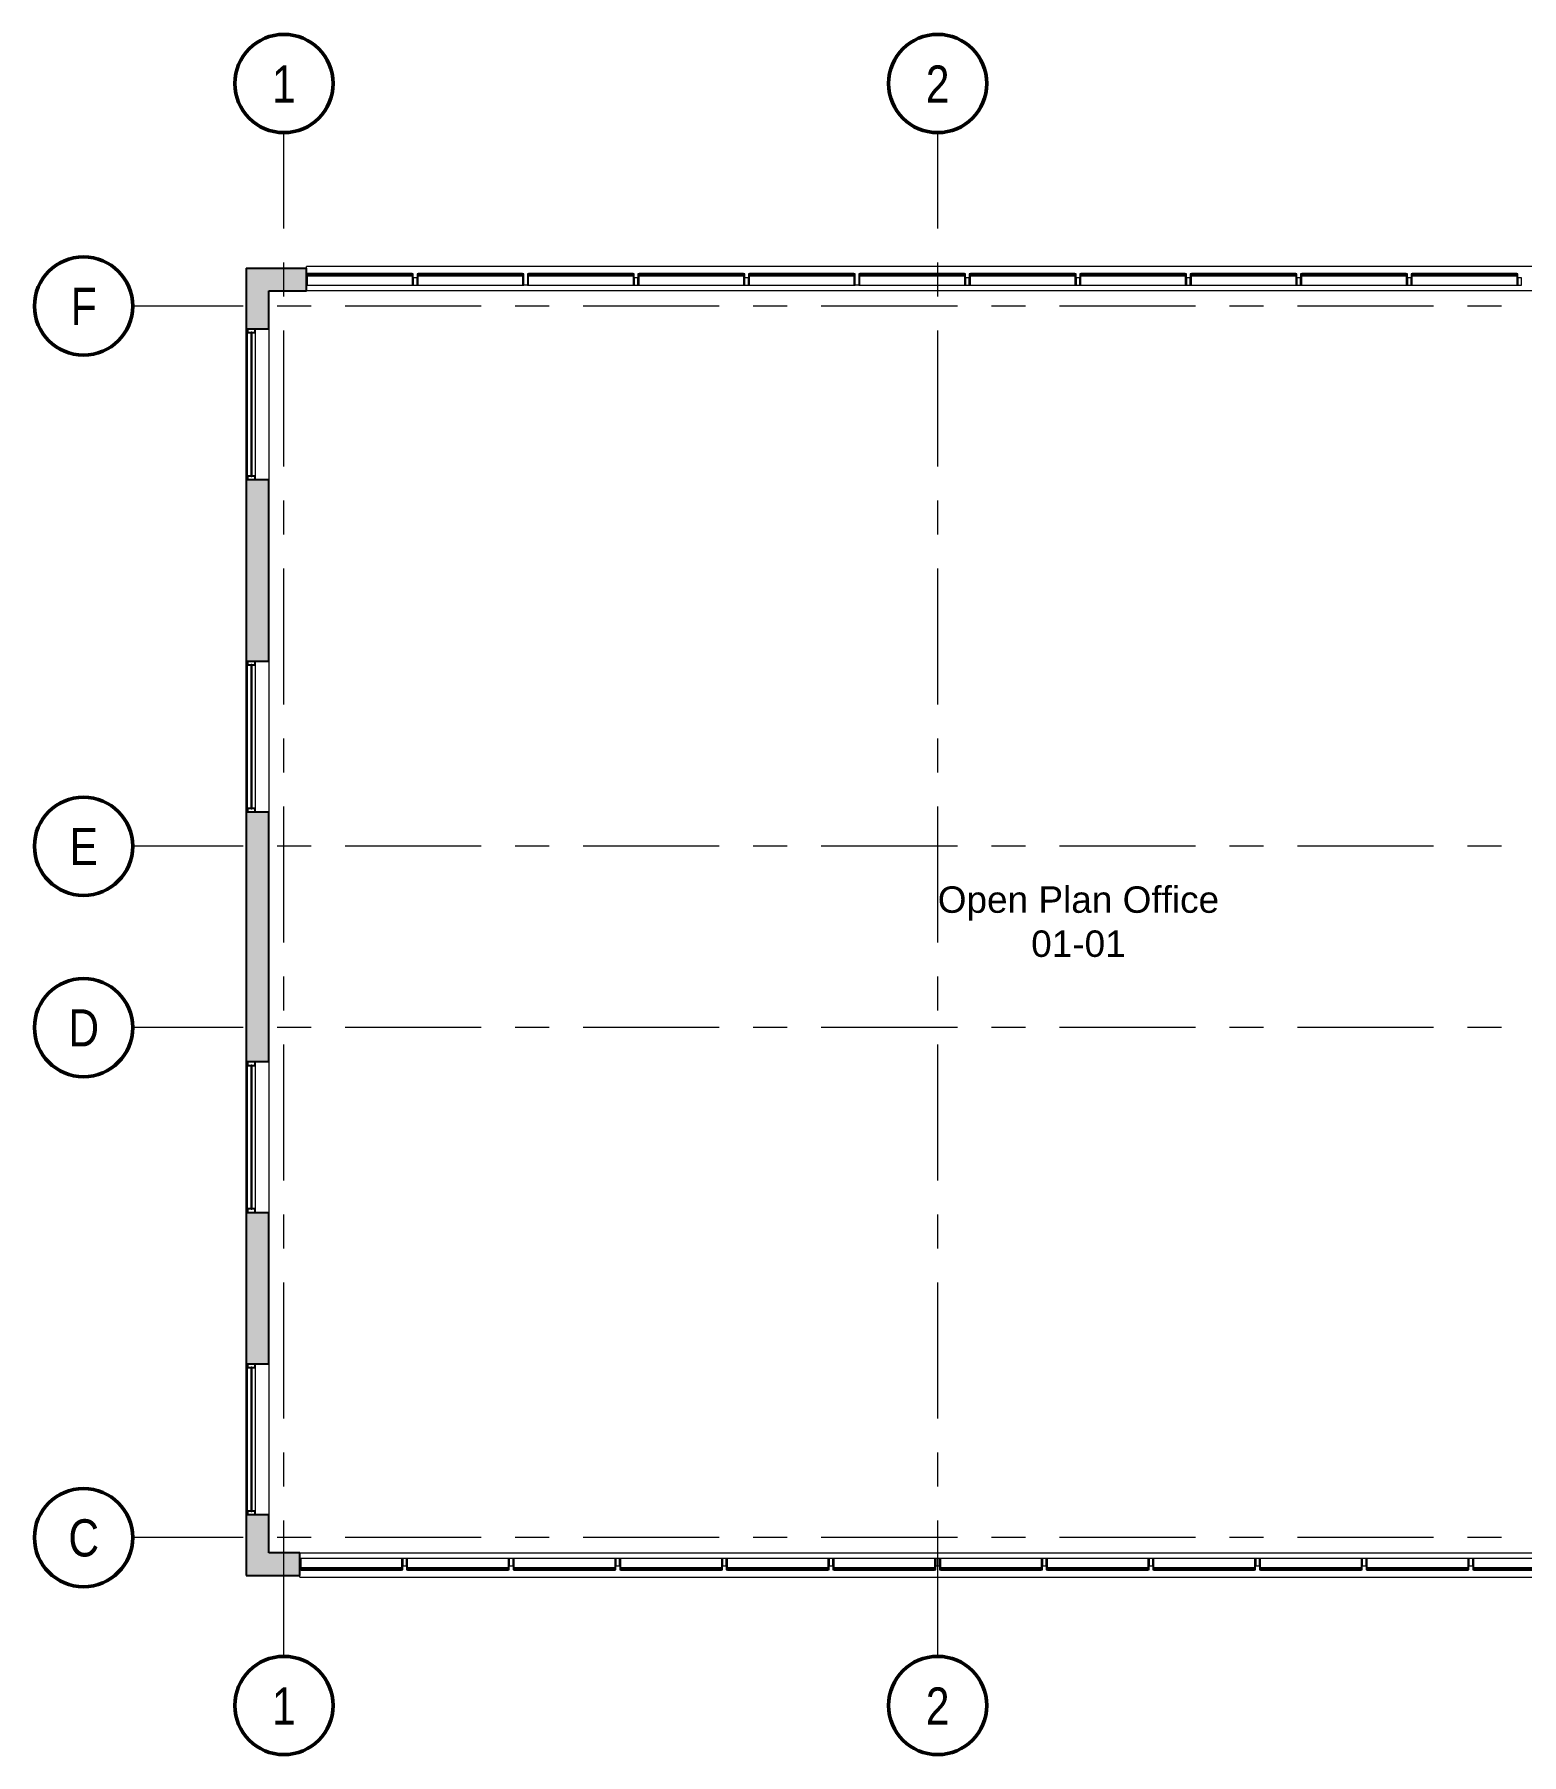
# Model space of a CAD drawing. Header units: millimetres. Extents: x -12805 to 29056, y -26186 to 10516.
# Drawn here: x -12805 to 6871, y -12251 to 10516 of the extents above; entities that cross this region are included whole.
import ezdxf

# ---------------------------------------------------------------- set-up
doc = ezdxf.new("R2010")
doc.units = ezdxf.units.MM
doc.header["$LTSCALE"] = 150
doc.linetypes.add('Grid Line', pattern=[21, 12, -3, 3, -3])
for name, color, linetype, lineweight in [('A-G25-M-WallPatterns', 5, 'Continuous', 15), ('A-G25-M-Walls', 7, 'Continuous', 15), ('A-G321-M-WindowCills', 3, 'Continuous', 15), ('A-G321-M-Windows', 6, 'Continuous', 15), ('A-Z042-M-GridLines', 1, 'Continuous', 5), ('A-Z221-T-Text', 7, 'Continuous', 15)]:
    doc.layers.add(name, color=color, linetype=linetype, lineweight=lineweight)
doc.styles.add('WF-3.5', font='arial.ttf', dxfattribs={"height": 3.5})

# ---------------------------------------------------------------- blocks, each defined once
blk = doc.blocks.new('Curtain Wall Panel - Plain - Curtain Wall Panel - Plain-238082-First Floor')
at = {"layer": 'A-G321-M-Windows', "lineweight": 20}
for p, q in [((-665, 75), (-680, 75)), ((-680, 75), (-680, -75)), ((-665, -75), (-665, 75)), ((665, 75), (665, -75)), ((680, 75), (665, 75)), ((680, -75), (680, 75)), ((-680, -75), (-665, -75)), ((665, -75), (680, -75))]:
    blk.add_line(p, q, dxfattribs=at)
at = {"layer": 'A-G321-M-Windows', "lineweight": 25}
for p, q in [((665, 75), (-665, 75)), ((-665, 75), (-665, 55)), ((-665, 55), (665, 55)), ((665, 55), (665, 75))]:
    blk.add_line(p, q, dxfattribs=at)
at = {"layer": 'A-G321-M-Windows'}
blk.add_line((-665, -75), (665, -75), dxfattribs=at)
blk = doc.blocks.new('Rectangular Mullion - 50 x 250mm-237902-First Floor')
at = {"layer": 'A-G321-M-WindowCills'}
blk.add_line((7610, -9904), (9021, -9904), dxfattribs=at)
blk = doc.blocks.new('Rectangular Mullion - 50 x 100mm-227649-First Floor')
at = {"layer": 'A-G321-M-WindowCills', "lineweight": 20}
for p, q in [((-25, 75), (25, 75)), ((-25, -25), (-25, 75)), ((25, 75), (25, -25)), ((25, -25), (-25, -25))]:
    blk.add_line(p, q, dxfattribs=at)
blk = doc.blocks.new('Rectangular Mullion - 50 x 250mm-237946-First Floor')
at = {"layer": 'A-G321-M-WindowCills'}
for q in [(-9294, -9879), (-7908, -9904)]:
    blk.add_line((-9294, -9904), q, dxfattribs=at)
blk = doc.blocks.new('Curtain Wall Panel - Plain - Curtain Wall Panel - Plain-253106-First Floor')
at = {"layer": 'A-G321-M-Windows', "lineweight": 20}
for p, q in [((-691, 75), (-706, 75)), ((-706, 75), (-706, -75)), ((-691, -75), (-691, 75)), ((691, 75), (691, -75)), ((706, 75), (691, 75)), ((706, -75), (706, 75)), ((-706, -75), (-691, -75)), ((691, -75), (706, -75))]:
    blk.add_line(p, q, dxfattribs=at)
at = {"layer": 'A-G321-M-Windows', "lineweight": 25}
for p, q in [((691, 75), (-691, 75)), ((-691, 75), (-691, 55)), ((-691, 55), (691, 55)), ((691, 55), (691, 75))]:
    blk.add_line(p, q, dxfattribs=at)
at = {"layer": 'A-G321-M-Windows'}
blk.add_line((-691, -75), (691, -75), dxfattribs=at)
blk = doc.blocks.new('Rectangular Mullion - 50 x 250mm-253103-First Floor')
at = {"layer": 'A-G321-M-WindowCills'}
for p in [(-9204, 7421), (-7768, 7446)]:
    blk.add_line(p, (-9204, 7446), dxfattribs=at)
blk = doc.blocks.new('Rectangular Mullion - 50 x 250mm-253104-First Floor')
at = {"layer": 'A-G321-M-WindowCills'}
for p, q in [((-6307, 7446), (-7768, 7446)), ((-6307, 7196), (-6332, 7196))]:
    blk.add_line(p, q, dxfattribs=at)
blk = doc.blocks.new('Rectangular Mullion - 50 x 250mm-V6-First Floor')
at = {"layer": 'A-G321-M-WindowCills'}
for p, q in [((-4845, 7446), (-6307, 7446)), ((-6282, 7196), (-6307, 7196))]:
    blk.add_line(p, q, dxfattribs=at)
blk = doc.blocks.new('Rectangular Mullion - 50 x 250mm-V7-First Floor')
at = {"layer": 'A-G321-M-WindowCills'}
blk.add_line((-3384, 7446), (-4845, 7446), dxfattribs=at)
blk = doc.blocks.new('Concept Window - Concept Window-254056-First Floor')
at = {"layer": 'A-G321-M-Windows', "lineweight": 25}
for p, q in [((-860, 130), (-910, 130)), ((-910, 30), (-860, 30)), ((-860, 30), (-860, 130)), ((1040, 85), (-860, 85)), ((-860, 85), (-860, 75)), ((-860, 75), (1040, 75)), ((1090, 130), (1040, 130)), ((1040, 130), (1040, 30)), ((1040, 75), (1040, 85)), ((1040, 30), (1090, 30))]:
    blk.add_line(p, q, dxfattribs=at)
at = {"layer": 'A-G321-M-Windows'}
for p, q in [((-860, 130), (1040, 130)), ((1040, 30), (-860, 30))]:
    blk.add_line(p, q, dxfattribs=at)
blk = doc.blocks.new('Grid - AEC-Grid_Head_Circle-202168-First Floor')
at = {"layer": 'A-Z042-M-GridLines', "lineweight": 50}
blk.add_circle((0, 0), 6.5, dxfattribs=at)

msp = doc.modelspace()

# ---------------------------------------------------------------- hatches: boundary and pattern name
at = {"layer": 'A-G25-M-WallPatterns'}
h = msp.add_hatch(color=256, dxfattribs=at)
h.paths.add_polyline_path([(24996, 7121), (25296, 7121), (25296, 7421), (24496, 7421), (24496, 7121)], flags=0)
h.paths.add_polyline_path([(20421, 7121), (21071, 7121), (21071, 7421), (20371, 7421), (20371, 7121)], flags=0)
h.paths.add_polyline_path([(11871, 7121), (11871, 7421), (11206, 7421), (11206, 7121), (11721, 7121)], flags=0)
h.paths.add_polyline_path([(-9704, 7121), (-9204, 7121), (-9204, 7421), (-10004, 7421), (-10004, 7121)], flags=0)
h = msp.add_hatch(color=256, dxfattribs=at)
h.paths.add_polyline_path([(-10004, -9579), (-9704, -9579), (-9704, -9079), (-10004, -9079)], flags=0)
h.paths.add_polyline_path([(-10004, -7079), (-9704, -7079), (-9704, -5079), (-10004, -5079)], flags=0)
h.paths.add_polyline_path([(-9704, -3079), (-9704, 221), (-10004, 221), (-10004, -3079)], flags=0)
h.paths.add_polyline_path([(-10004, 2221), (-9704, 2221), (-9704, 4621), (-10004, 4621), (-10004, 2258)], flags=0)
h.paths.add_polyline_path([(-9704, 6621), (-9704, 7121), (-10004, 7121), (-10004, 6621)], flags=0)
h = msp.add_hatch(color=256, dxfattribs=at)
h.paths.add_polyline_path([(11004, -9879), (11296, -9879), (11296, -9579), (10406, -9579), (10406, -9879), (10996, -9879)], flags=0)
h.paths.add_polyline_path([(-9294, -9879), (-9294, -9579), (-10004, -9579), (-10004, -9879)], flags=0)

# ---------------------------------------------------------------- linework, layer by layer
at = {"layer": 'A-G25-M-Walls', "lineweight": 25}
for p, q in [((-10004, 7421), (-9204, 7421)), ((-10004, 7421), (-10004, 6621)), ((-9204, 7121), (-9204, 7421)), ((-9704, 7121), (-9204, 7121)), ((-9704, 6621), (-9704, 7121)), ((-10004, 6621), (-9704, 6621)), ((-9704, 4621), (-10004, 4621)), ((-10004, 4621), (-10004, 2221)), ((-9704, 2221), (-9704, 4621)), ((-10004, 2221), (-9704, 2221)), ((-9704, 221), (-10004, 221)), ((-10004, 221), (-10004, -3079)), ((-9704, -3079), (-9704, 221)), ((-10004, -3079), (-9704, -3079)), ((-9704, -5079), (-10004, -5079)), ((-10004, -5079), (-10004, -7079)), ((-9704, -7079), (-9704, -5079)), ((-10004, -7079), (-9704, -7079)), ((-9704, -9079), (-10004, -9079)), ((-10004, -9079), (-10004, -9879)), ((-9704, -9579), (-9704, -9079)), ((-9294, -9579), (-9704, -9579)), ((-9294, -9879), (-9294, -9579)), ((-10004, -9879), (-9294, -9879))]:
    msp.add_line(p, q, dxfattribs=at)
at = {"layer": 'A-G25-M-Walls'}
for p, q in [((11206, 7121), (-9204, 7121)), ((-10004, 4621), (-10004, 6621)), ((-9704, 6621), (-9704, 4621)), ((-10004, 221), (-10004, 2221)), ((-9704, 2221), (-9704, 221)), ((-10004, -5079), (-10004, -3079)), ((-9704, -3079), (-9704, -5079)), ((-10004, -9079), (-10004, -7079)), ((-9704, -7079), (-9704, -9079)), ((-9294, -9579), (10406, -9579))]:
    msp.add_line(p, q, dxfattribs=at)
at = {"layer": 'A-Z042-M-GridLines', "linetype": 'Grid Line'}
for p, q in [((-9504, -10951), (-9504, 9216)), ((-854, -10951), (-854, 9216)), ((27756, 6921), (-11505, 6921)), ((27756, -229), (-11505, -229)), ((27756, -2629), (-11505, -2629)), ((27756, -9379), (-11505, -9379))]:
    msp.add_line(p, q, dxfattribs=at)

# ---------------------------------------------------------------- block references
at = {"layer": 'A-G321-M-WindowCills'}
for name, p in [('Rectangular Mullion - 50 x 250mm-253103-First Floor', (0, 0)), ('Rectangular Mullion - 50 x 250mm-253104-First Floor', (0, 0)), ('Rectangular Mullion - 50 x 250mm-V6-First Floor', (0, 0)), ('Rectangular Mullion - 50 x 250mm-V7-First Floor', (0, 0)), ('Rectangular Mullion - 50 x 250mm-253104-First Floor', (4384, 0)), ('Rectangular Mullion - 50 x 250mm-V6-First Floor', (4384, 0)), ('Rectangular Mullion - 50 x 250mm-V7-First Floor', (4384, 0)), ('Rectangular Mullion - 50 x 250mm-V7-First Floor', (5846, 0)), ('Rectangular Mullion - 50 x 250mm-V7-First Floor', (7307, 0)), ('Rectangular Mullion - 50 x 250mm-V7-First Floor', (8769, 0)), ('Rectangular Mullion - 50 x 250mm-V7-First Floor', (10230, 0)), ('Rectangular Mullion - 50 x 250mm-253104-First Floor', (14614, 0)), ('Rectangular Mullion - 50 x 250mm-237946-First Floor', (0, 0)), ('Rectangular Mullion - 50 x 250mm-237902-First Floor', (-15518, 0)), ('Rectangular Mullion - 50 x 250mm-237902-First Floor', (-14107, 0)), ('Rectangular Mullion - 50 x 250mm-237902-First Floor', (-12696, 0)), ('Rectangular Mullion - 50 x 250mm-237902-First Floor', (-11286, 0)), ('Rectangular Mullion - 50 x 250mm-237902-First Floor', (-9875, 0)), ('Rectangular Mullion - 50 x 250mm-237902-First Floor', (-8464, 0)), ('Rectangular Mullion - 50 x 250mm-237902-First Floor', (-7054, 0)), ('Rectangular Mullion - 50 x 250mm-237902-First Floor', (-5643, 0)), ('Rectangular Mullion - 50 x 250mm-237902-First Floor', (-4232, 0)), ('Rectangular Mullion - 50 x 250mm-237902-First Floor', (-2821, 0)), ('Rectangular Mullion - 50 x 250mm-237902-First Floor', (-1411, 0))]:
    msp.add_blockref(name, p, dxfattribs=at)
at = {"layer": 'A-G321-M-WindowCills', "extrusion": (0, 0, -1), "rotation": 180}
for p in [(7768, 7271), (4845, 7271), (3384, 7271), (461, 7271), (-1001, 7271), (-2462, 7271), (-3923, 7271), (-5385, 7271), (-6846, 7271)]:
    msp.add_blockref('Rectangular Mullion - 50 x 100mm-227649-First Floor', p, dxfattribs=at)
at = {"layer": 'A-G321-M-WindowCills', "extrusion": (0, 0, -1)}
for p in [(7908, -9729), (6497, -9729), (5087, -9729), (3676, -9729), (2265, -9729), (854, -9729), (-556, -9729), (-1967, -9729), (-3378, -9729), (-4788, -9729), (-6199, -9729)]:
    msp.add_blockref('Rectangular Mullion - 50 x 100mm-227649-First Floor', p, dxfattribs=at)
at = {"layer": 'A-G321-M-Windows'}
for p in [(-8499, 7271), (-7037, 7271), (-5576, 7271), (-4114, 7271), (-2653, 7271), (-1192, 7271), (270, 7271), (1731, 7271), (3193, 7271), (4654, 7271), (6116, 7271)]:
    msp.add_blockref('Curtain Wall Panel - Plain - Curtain Wall Panel - Plain-253106-First Floor', p, dxfattribs=at)
for name, p, rotation in [('Concept Window - Concept Window-254056-First Floor', (-9854, 5531), 89.99999999999991), ('Concept Window - Concept Window-254056-First Floor', (-9854, 1131), 89.99999999999991), ('Concept Window - Concept Window-254056-First Floor', (-9854, -4169), 89.99999999999991), ('Concept Window - Concept Window-254056-First Floor', (-9854, -8169), 89.99999999999991), ('Curtain Wall Panel - Plain - Curtain Wall Panel - Plain-238082-First Floor', (-8613, -9729), 180), ('Curtain Wall Panel - Plain - Curtain Wall Panel - Plain-238082-First Floor', (-7203, -9729), 180), ('Curtain Wall Panel - Plain - Curtain Wall Panel - Plain-238082-First Floor', (-5792, -9729), 180), ('Curtain Wall Panel - Plain - Curtain Wall Panel - Plain-238082-First Floor', (-4381, -9729), 180), ('Curtain Wall Panel - Plain - Curtain Wall Panel - Plain-238082-First Floor', (-2971, -9729), 180), ('Curtain Wall Panel - Plain - Curtain Wall Panel - Plain-238082-First Floor', (-1560, -9729), 180), ('Curtain Wall Panel - Plain - Curtain Wall Panel - Plain-238082-First Floor', (-149, -9729), 180), ('Curtain Wall Panel - Plain - Curtain Wall Panel - Plain-238082-First Floor', (1262, -9729), 180), ('Curtain Wall Panel - Plain - Curtain Wall Panel - Plain-238082-First Floor', (2672, -9729), 180), ('Curtain Wall Panel - Plain - Curtain Wall Panel - Plain-238082-First Floor', (4083, -9729), 180), ('Curtain Wall Panel - Plain - Curtain Wall Panel - Plain-238082-First Floor', (5494, -9729), 180), ('Curtain Wall Panel - Plain - Curtain Wall Panel - Plain-238082-First Floor', (6904, -9729), 180)]:
    msp.add_blockref(name, p, dxfattribs=dict(at, rotation=rotation))
at = {"layer": 'A-Z042-M-GridLines', "lineweight": 50, "xscale": 99.99999999999993, "yscale": 99.99999999999993, "zscale": 99.99999999999993}
for p in [(-9504, 9866), (-854, 9866), (-9504, -11601), (-854, -11601)]:
    msp.add_blockref('Grid - AEC-Grid_Head_Circle-202168-First Floor', p, dxfattribs=at)
for p, rotation in [((-12155, 6921), 89.99999999999993), ((-12155, -229), 89.99999999999993), ((-12155, -2629), 89.9999999999999), ((-12155, -9379), 89.99999999999982)]:
    msp.add_blockref('Grid - AEC-Grid_Head_Circle-202168-First Floor', p, dxfattribs=dict(at, rotation=rotation))

# ---------------------------------------------------------------- texts
at = {"layer": 'A-Z042-M-GridLines', "char_height": 491.64, "attachment_point": 2, "line_spacing_factor": 0.968573}
for s, insert, width in [('\\fArial Narrow|b0|i0|c0|p34|;1', (-9505, 10105), 372), ('\\fArial Narrow|b0|i0|c0|p34|;2', (-855, 10105), 372), ('\\fArial Narrow|b0|i0|c0|p34|;F', (-12153, 7163), 414), ('\\fArial Narrow|b0|i0|c0|p34|;E', (-12153, 13), 450), ('\\fArial Narrow|b0|i0|c0|p34|;D', (-12153, -2387), 486), ('\\fArial Narrow|b0|i0|c0|p34|;C', (-12153, -9137), 486), ('\\fArial Narrow|b0|i0|c0|p34|;1', (-9505, -11362), 372), ('\\fArial Narrow|b0|i0|c0|p34|;2', (-855, -11362), 372)]:
    msp.add_mtext(s, dxfattribs=dict(at, insert=insert, width=width))
at = {"layer": 'A-Z221-T-Text', "insert": (1008, -1229), "char_height": 350, "width": 21425, "attachment_point": 5, "style": 'WF-3.5'}
msp.add_mtext('\\pxt33;Open Plan Office\\P\\ptz;01-01', dxfattribs=at)

doc.saveas('drawing.dxf')
